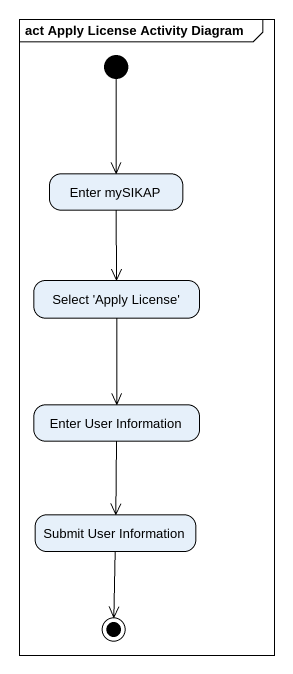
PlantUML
@startuml
mainframe act Apply License Activity Diagram
hide empty description
state "Enter mySIKAP" as Enter_mySIKAP
state "Select 'Apply License'" as Select_Apply_License
state "Enter User Information" as Enter_User_Information
state "Submit User Information" as Submit_User_Information
[*] --> Enter_mySIKAP
Enter_mySIKAP --> Select_Apply_License
Select_Apply_License --> Enter_User_Information
Enter_User_Information --> Submit_User_Information
Submit_User_Information --> [*]
@enduml
